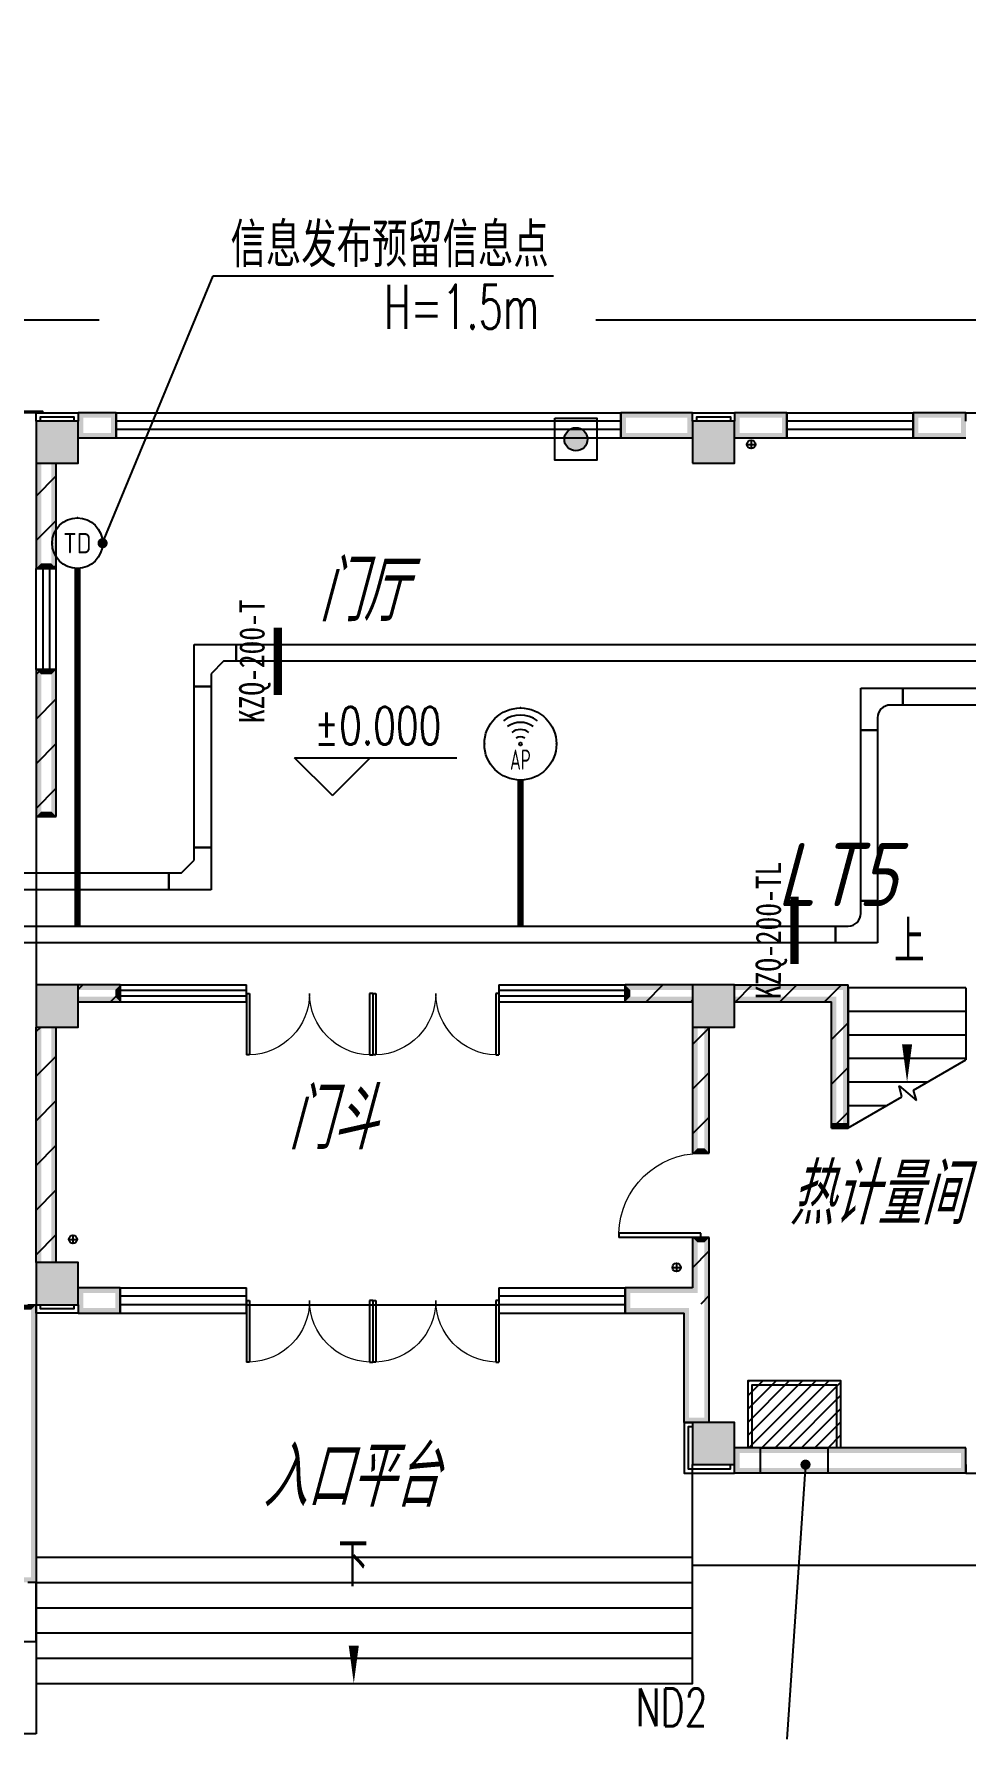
# Model space of a CAD drawing. Extents: x 1241380 to 1952554, y 1012187 to 1766051.
# Drawn here: x 1626590 to 1637665, y 1201509 to 1221721 of the extents above; entities that cross this region are included whole.
import ezdxf
from ezdxf.enums import TextEntityAlignment as Align

# ---------------------------------------------------------------- set-up
doc = ezdxf.new("R2010")
doc.units = 0
for name, color, linetype in [('1-建筑底图', 8, 'Continuous'), ('CABLETRAY_PDS', 4, 'Continuous'), ('DIM-通讯', 3, 'Continuous'), ('EQUIP-通讯', 3, 'Continuous'), ('PUB_HATCH', 8, 'Continuous'), ('WIRE-综合布线', 5, 'Continuous'), ('内网桥架', 1, 'Continuous'), ('填充', 8, 'Continuous'), ('抗震支吊架', 2, 'Continuous'), ('排水', 153, 'Continuous')]:
    doc.layers.add(name, color=color, linetype=linetype)
doc.styles.add('_TCH_DIM', font='SIMPLEX', dxfattribs={"bigfont": 'GBCBIG'})
doc.styles.add('_TEL_ATTDEF', font='GBENOR', dxfattribs={"width": 0.8, "height": 3, "bigfont": 'GBCBIG'})
doc.styles.add('_TEL_DIM', font='SIMPLEX', dxfattribs={"width": 0.8, "height": 3.5, "bigfont": 'HZTXT'})
doc.styles.add('A_DIM', font='SIMPLEX', dxfattribs={"width": 0.7, "bigfont": 'HZ'})
doc.styles.add('kzcad', font='', dxfattribs={"width": 0.8})
doc.styles.get("Standard").update_dxf_attribs({"font": 'gbeitc.shx', "bigfont": 'gbcbig.shx'})
doc.styles.get('kzcad').set_extended_font_data('SimSun')
doc.linetypes.add('JIEDI', pattern='A,1.25,-0.25,0.25,-0.25,0.625,["/",Standard,S=0.6,R=0,X=0,Y=-0.3],0.625,-0.25,0.25,-0.25', length=4)
pattern_1 = [(45, (-636285.87, -718395.4), (-265.16515, 265.16515), [])]

# ---------------------------------------------------------------- blocks, each defined once
blk = doc.blocks.new('ng')
at = {"layer": '排水'}
for p, q in [((345991, 781358), (346091, 781358)), ((346041, 781408), (346041, 781308))]:
    blk.add_line(p, q, dxfattribs=at)
blk.add_circle((346041, 781358), 50, dxfattribs=at)
blk = doc.blocks.new('雨水管')
at = {"layer": '排水'}
blk.add_blockref('ng', (645014, -122908), dxfattribs=at)
blk = doc.blocks.new('xfjyc')
at = {"layer": '填充'}
h = blk.add_hatch(color=1, dxfattribs=at)
h.dxf.hatch_style = 1
edge = h.paths.add_edge_path()
edge.add_arc((250, 250), 137, 0, 360)
blk.add_lwpolyline([(0, 500), (500, 500), (500, 0), (0, 0)], close=True)
at = {"color": 1}
blk.add_circle((250, 250), 137, dxfattribs=at)
blk = doc.blocks.new('xfjyc2')
blk.add_blockref('xfjyc', (62065, 14035))
blk = doc.blocks.new('nd2')
blk.add_lwpolyline([(0, 0), (300, 0), (300, -800), (0, -800)], close=True)
blk.add_solid([(0, -800), (300, 0), (300, -800), (0, -800)])
blk = doc.blocks.new('_FZH')
blk.add_lwpolyline([(-0.5, -0.5), (0.5, -0.5), (0.5, 0.5), (-0.5, 0.5)], close=True)
at = {"layer": 'PUB_HATCH'}
blk.add_solid([(-0.5, -0.5), (0.5, -0.5), (-0.5, 0.5), (0.5, 0.5)], dxfattribs=at)
blk = doc.blocks.new('$DorLib2D$00000001')
at = {"color": 0}
for p, q in [((0.45, 0.975), (0.5, 0.975)), ((0.45, 0), (0.45, 0.975)), ((0.5, 0), (0.5, 0.975)), ((0.5, 0), (0.45, 0))]:
    blk.add_line(p, q, dxfattribs=at)
at = {"color": 0, "lineweight": 13}
blk.add_arc((0.475, 0), 0.975, 91.4693, 180, dxfattribs=at)
blk = doc.blocks.new('$WINLIB2D$00000001')
at = {"color": 0}
for points in [[(-0.5, 0.5), (-0.5, -0.5)], [(-0.5, 0.5), (0.5, 0.5)], [(0.5, -0.5), (0.5, 0.5)], [(0.5, 0.1667), (-0.5, 0.1667)], [(0.5, -0.1667), (-0.5, -0.1667)], [(-0.5, -0.5), (0.5, -0.5)]]:
    blk.add_lwpolyline(points, dxfattribs=at)
blk = doc.blocks.new('$DorLib2D$00000002')
at = {"color": 0}
for p, q in [((-0.5, 0), (-0.5, 0.4875)), ((-0.475, 0.4875), (-0.5, 0.4875)), ((-0.475, 0), (-0.475, 0.4875)), ((0.475, 0), (0.475, 0.4875)), ((0.475, 0.4875), (0.5, 0.4875)), ((0.5, 0), (0.5, 0.4875)), ((-0.5, 0), (-0.475, 0)), ((0.5, 0), (0.475, 0))]:
    blk.add_line(p, q, dxfattribs=at)
at = {"color": 0, "lineweight": 13}
for centre, start, end in [((-0.4875, 0), 0, 88.53072), ((0.4875, 0), 91.46928, 180)]:
    blk.add_arc(centre, 0.4875, start, end, dxfattribs=at)
blk = doc.blocks.new('1-一层建筑底图')
at = {"layer": '1-建筑底图'}
for points in [[(56350, 14450), (55850, 14450), (55910, 14390), (56290, 14390)], [(55850, 14450), (55850, 13950), (55910, 14010), (55910, 14390)], [(56350, 13950), (56350, 14450), (56290, 14390), (56290, 14010)], [(56800, 14550), (56350, 14550), (56410, 14490), (56740, 14490)], [(56350, 14550), (56350, 14250), (56410, 14310), (56410, 14490)], [(56800, 14250), (56800, 14550), (56740, 14490), (56740, 14310)], [(63650, 14550), (62800, 14550), (62860, 14490), (63590, 14490)], [(62800, 14550), (62800, 14250), (62860, 14310), (62860, 14490)], [(63650, 14250), (63650, 14550), (63590, 14490), (63590, 14310)], [(64150, 14450), (63650, 14450), (63710, 14390), (64090, 14390)], [(63650, 14450), (63650, 13950), (63710, 14010), (63710, 14390)], [(64150, 13950), (64150, 14450), (64090, 14390), (64090, 14010)], [(64772, 14550), (64150, 14550), (64210, 14490), (64712, 14490)], [(64150, 14550), (64150, 14250), (64210, 14310), (64210, 14490)], [(64772, 14250), (64772, 14550), (64712, 14490), (64712, 14310)], [(66900, 14550), (66272, 14550), (66332, 14490), (66840, 14490)], [(66272, 14550), (66272, 14250), (66332, 14310), (66332, 14490)], [(66900, 14250), (66900, 14550), (66840, 14490), (66840, 14310)], [(56350, 14250), (56800, 14250), (56740, 14310), (56410, 14310)], [(62800, 14250), (63650, 14250), (63590, 14310), (62860, 14310)], [(64150, 14250), (64772, 14250), (64712, 14310), (64210, 14310)], [(66272, 14250), (66900, 14250), (66840, 14310), (66332, 14310)], [(55850, 13950), (56350, 13950), (56290, 14010), (55910, 14010)], [(55910, 13950), (55850, 13950), (55850, 12700), (55910, 12760)], [(56090, 13950), (56030, 13950), (56030, 12760), (56090, 12700)], [(63650, 13950), (64150, 13950), (64090, 14010), (63710, 14010)], [(55850, 12700), (56090, 12700), (56030, 12760), (55910, 12760)], [(56090, 11500), (55850, 11500), (55910, 11440), (56030, 11440)], [(55850, 11500), (55850, 9750), (55910, 9810), (55910, 11440)], [(56090, 9750), (56090, 11500), (56030, 11440), (56030, 9810)], [(55850, 9750), (56090, 9750), (56030, 9810), (55910, 9810)], [(56350, 7750), (55850, 7750), (55910, 7690), (56290, 7690)], [(55850, 7750), (55850, 7250), (55910, 7310), (55910, 7690)], [(56350, 7250), (56350, 7750), (56290, 7690), (56290, 7310)], [(56350, 7750), (56350, 7690), (56790, 7690), (56850, 7750)], [(56850, 7550), (56850, 7750), (56790, 7690), (56790, 7610)], [(63650, 7690), (63650, 7750), (62850, 7750), (62910, 7690)], [(62850, 7750), (62850, 7550), (62910, 7610), (62910, 7690)], [(64150, 7750), (63650, 7750), (63710, 7690), (64090, 7690)], [(63650, 7750), (63650, 7250), (63710, 7310), (63710, 7690)], [(64150, 7250), (64150, 7750), (64090, 7690), (64090, 7310)], [(64150, 7750), (64150, 7690), (65440, 7690), (65500, 7750)], [(65500, 6048), (65500, 7750), (65440, 7690), (65440, 6048)], [(56350, 7610), (56350, 7550), (56850, 7550), (56790, 7610)], [(63650, 7550), (63650, 7610), (62910, 7610), (62850, 7550)], [(64150, 7610), (64150, 7550), (65300, 7550), (65360, 7610)], [(65300, 6048), (65300, 7550), (65360, 7610), (65360, 6048)], [(55850, 7250), (56350, 7250), (56290, 7310), (55910, 7310)], [(63650, 7250), (64150, 7250), (64090, 7310), (63710, 7310)], [(55910, 7250), (55850, 7250), (55850, 4450), (55910, 4450)], [(56090, 7250), (56030, 7250), (56030, 4450), (56090, 4450)], [(63710, 7250), (63650, 7250), (63650, 5750), (63710, 5810)], [(63850, 7250), (63790, 7250), (63790, 5810), (63850, 5750)], [(65300, 6048), (65500, 6048), (65500, 6108), (65300, 6108)], [(63650, 5750), (63850, 5750), (63790, 5810), (63710, 5810)], [(63850, 4750), (63650, 4750), (63710, 4690), (63790, 4690)], [(63650, 4750), (63650, 4150), (63710, 4090), (63710, 4690)], [(63850, 3950), (63850, 4750), (63790, 4690), (63790, 3950)], [(56350, 4450), (55850, 4450), (55910, 4390), (56290, 4390)], [(55850, 4450), (55850, 3950), (55910, 4010), (55910, 4390)], [(56350, 3950), (56350, 4450), (56290, 4390), (56290, 4010)], [(56850, 4150), (56350, 4150), (56410, 4090), (56790, 4090)], [(56350, 4150), (56350, 3850), (56410, 3910), (56410, 4090)], [(56850, 3850), (56850, 4150), (56790, 4090), (56790, 3910)], [(63650, 4150), (62850, 4150), (62910, 4090), (63710, 4090)], [(62850, 4150), (62850, 3850), (62910, 3910), (62910, 4090)], [(55690, 3950), (55690, 3890), (55790, 3890), (55850, 3950)], [(55850, 3950), (55790, 3890), (55790, 650), (55850, 650)], [(55850, 3950), (56350, 3950), (56290, 4010), (55910, 4010)], [(56350, 3850), (56850, 3850), (56790, 3910), (56410, 3910)], [(62850, 3850), (63550, 3850), (63610, 3910), (62910, 3910)], [(63550, 2550), (63610, 2550), (63610, 3910), (63550, 3850)], [(63850, 2550), (63850, 3950), (63790, 3950), (63790, 2550)], [(63550, 2550), (63850, 2550), (63850, 2610), (63550, 2610)], [(64150, 2550), (63650, 2550), (63710, 2490), (64090, 2490)], [(63650, 2550), (63650, 2050), (63710, 2110), (63710, 2490)], [(64150, 2050), (64150, 2550), (64090, 2490), (64090, 2110)], [(66900, 2250), (64150, 2250), (64150, 2190), (66900, 2190)], [(64150, 1950), (64150, 2250), (64210, 2250), (64210, 1950)], [(66900, 1950), (66900, 2250), (66840, 2250), (66840, 1950)], [(63650, 2050), (64150, 2050), (64090, 2110), (63710, 2110)], [(66900, 1950), (64150, 1950), (64150, 2010), (66900, 2010)], [(55850, 650), (55850, 710), (55550, 710), (55550, 650)]]:
    blk.add_hatch(color=8, dxfattribs=at).paths.add_polyline_path(points)
h = blk.add_hatch(dxfattribs=at)
h.set_pattern_fill('普通砖', color=8, scale=150, style=0)
h.set_pattern_definition(pattern_1)
h.paths.add_polyline_path([(56090, 13950), (55850, 13950), (55850, 12700), (56090, 12700)])
h = blk.add_hatch(dxfattribs=at)
h.set_pattern_fill('普通砖', color=8, scale=150, style=0)
h.set_pattern_definition(pattern_1)
h.paths.add_polyline_path([(56090, 9750), (56090, 11500), (55850, 11500), (55850, 9750)])
h = blk.add_hatch(dxfattribs=at)
h.set_pattern_fill('普通砖', color=8, scale=150, style=0)
h.set_pattern_definition(pattern_1)
h.paths.add_polyline_path([(56350, 7750), (56350, 7550), (56850, 7550), (56850, 7750)])
h = blk.add_hatch(dxfattribs=at)
h.set_pattern_fill('普通砖', color=8, scale=150, style=0)
h.set_pattern_definition(pattern_1)
h.paths.add_polyline_path([(63650, 7550), (63650, 7750), (62850, 7750), (62850, 7550)])
h = blk.add_hatch(dxfattribs=at)
h.set_pattern_fill('普通砖', color=8, scale=150, style=0)
h.set_pattern_definition(pattern_1)
h.paths.add_polyline_path([(64150, 7750), (64150, 7550), (65300, 7550), (65500, 7750)])
h = blk.add_hatch(dxfattribs=at)
h.set_pattern_fill('普通砖', color=8, scale=150, style=0)
h.set_pattern_definition(pattern_1)
h.paths.add_polyline_path([(65300, 6048), (65500, 6048), (65500, 7750), (65300, 7550)])
h = blk.add_hatch(dxfattribs=at)
h.set_pattern_fill('普通砖', color=8, scale=150, style=0)
h.set_pattern_definition(pattern_1)
h.paths.add_polyline_path([(56090, 7250), (55850, 7250), (55850, 4450), (56090, 4450)])
h = blk.add_hatch(dxfattribs=at)
h.set_pattern_fill('普通砖', color=8, scale=150, style=0)
h.set_pattern_definition(pattern_1)
h.paths.add_polyline_path([(63850, 7250), (63650, 7250), (63650, 5750), (63850, 5750)])
h = blk.add_hatch(dxfattribs=at)
h.set_pattern_fill('普通砖', color=8, scale=150, style=0)
h.set_pattern_definition(pattern_1)
h.paths.add_polyline_path([(63790, 3950), (63850, 3950), (63850, 4750), (63650, 4750), (63650, 4150), (63710, 4090), (63683, 3983)])
h = blk.add_hatch(dxfattribs=at)
h.set_pattern_fill('ANSI31', color=8, scale=70)
h.set_pattern_definition([(45, (-636285.87, -718664.66), (-78.577241, 78.577241), [])])
h.paths.add_polyline_path([(64460, 2250), (64310, 2250), (64310, 3050), (65410, 3050), (65410, 2250)])
at = {"layer": '1-建筑底图', "color": 8}
for p, q in [((56800, 14550), (56350, 14550)), ((56350, 14550), (56350, 14450)), ((56800, 14250), (56800, 14550)), ((63650, 14550), (62800, 14550)), ((62800, 14550), (62800, 14250)), ((63650, 14450), (63650, 14550)), ((64772, 14550), (64150, 14550)), ((64150, 14550), (64150, 14450)), ((64772, 14250), (64772, 14550)), ((66900, 14550), (66272, 14550)), ((66272, 14550), (66272, 14250)), ((66900, 14450), (66900, 14550)), ((56350, 14250), (56800, 14250)), ((62800, 14250), (63650, 14250)), ((64150, 14250), (64772, 14250)), ((66272, 14250), (66900, 14250)), ((55850, 13950), (55850, 12700)), ((56090, 12700), (56090, 13950)), ((55850, 12700), (56090, 12700)), ((56090, 11500), (55850, 11500)), ((55850, 11500), (55850, 9750)), ((56090, 9750), (56090, 11500)), ((59371, 10000), (58921, 10450)), ((58921, 10450), (60849, 10450)), ((59371, 10000), (59821, 10450)), ((55850, 9750), (55850, 7750)), ((55850, 9750), (56090, 9750)), ((56850, 7750), (56350, 7750)), ((56850, 7550), (56850, 7750)), ((63650, 7750), (62850, 7750)), ((62850, 7750), (62850, 7550)), ((64150, 7750), (65500, 7750)), ((65500, 6048), (65500, 7750)), ((65500, 7715), (65500, 6051)), ((66900, 7715), (65500, 7715)), ((66900, 7715), (66900, 6859)), ((56350, 7550), (56850, 7550)), ((62850, 7550), (63650, 7550)), ((64150, 7550), (65300, 7550)), ((65300, 6048), (65300, 7550)), ((66900, 7435), (65500, 7435)), ((55850, 4450), (55850, 7250)), ((56090, 4450), (56090, 7250)), ((63650, 7250), (63650, 5750)), ((63850, 5750), (63850, 7250)), ((66900, 7155), (65500, 7155)), ((66900, 6875), (65500, 6875)), ((66278, 6500), (66900, 6859)), ((66442, 6595), (65500, 6595)), ((66139, 6420), (66104, 6550)), ((66104, 6550), (66310, 6378)), ((66310, 6378), (66278, 6500)), ((65500, 6051), (66139, 6420)), ((65957, 6315), (65500, 6315)), ((65300, 6048), (65500, 6048)), ((63650, 5750), (63850, 5750)), ((63850, 4750), (63650, 4750)), ((63650, 4750), (63650, 4150)), ((63850, 3950), (63850, 4750)), ((56850, 4150), (56350, 4150)), ((56850, 3850), (56850, 4150)), ((63650, 4150), (62850, 4150)), ((62850, 4150), (62850, 3850)), ((55750, 3950), (55850, 3950)), ((55850, 3950), (55850, 650)), ((56350, 3950), (56350, 3850)), ((56350, 3850), (56850, 3850)), ((58350, 3950), (61350, 3950)), ((62850, 3850), (63550, 3850)), ((63550, 2550), (63550, 3850)), ((63850, 2550), (63850, 3950)), ((63550, 2550), (63650, 2550)), ((66900, 2250), (64150, 2250)), ((64150, 1950), (64150, 2250)), ((66900, 1950), (66900, 2250)), ((64993, 2050), (64770, -1214)), ((66900, 1950), (64150, 1950)), ((55850, 650), (55750, 650)), ((55850, -550), (55850, -1150))]:
    blk.add_line(p, q, dxfattribs=at)
for points in [[(100700, 19050), (100700, 15650), (62500, 15650)], [(106900, 19050), (106900, 15650), (110450, 15650), (110450, 13350), (111050, 13350), (111050, 3150), (110450, 3150), (110450, 850), (63650, 850)], [(55850, -1150), (-1150, -1150), (-1150, 1150), (-1750, 1150), (-1750, 11350), (-1150, 11350), (-1150, 13650), (8600, 13650), (8600, 18950)], [(56600, 15650), (26100, 15650), (26100, 13650), (15000, 13650), (15000, 18950)], [(55850, 14450), (55850, 14550), (56350, 14550), (56350, 14450)], [(55900, 14450), (55900, 14500), (56300, 14500), (56300, 14450)], [(63650, 14450), (63650, 14550), (64150, 14550), (64150, 14450)], [(63700, 14450), (63700, 14500), (64100, 14500), (64100, 14450)], [(66900, 14450), (66900, 14550), (67400, 14550), (67400, 14450)], [(55850, 3950), (55850, 50), (63650, 50), (63650, 2050)], [(56350, 3950), (56350, 3850), (55850, 3850), (55850, 3950)], [(56300, 3950), (56300, 3900), (55900, 3900), (55900, 3950)], [(64460, 2250), (64360, 2250), (64360, 3000), (65360, 3000), (65360, 2250), (64460, 2250)], [(63650, 2550), (63550, 2550), (63550, 1950), (64150, 1950), (64150, 2050)], [(63650, 2500), (63600, 2500), (63600, 2000), (64100, 2000), (64100, 2050)], [(66900, 2050), (66900, 1950), (67400, 1950), (67400, 2050)], [(55850, 950), (63650, 950)], [(55250, 50), (55250, -50), (55850, -50), (55850, 650), (55750, 650)], [(55850, 650), (63650, 650)], [(55850, 350), (63650, 350)], [(55850, 50), (55850, -250), (63650, -250), (63650, 50)], [(55850, 50), (63650, 50)], [(55850, -250), (55850, -550), (63650, -550), (63650, -250)]]:
    blk.add_lwpolyline(points, dxfattribs=at)
for points in [[(55675, 14570), (55925, 14570), (55925, 14550), (55675, 14550)], [(64460, 2250), (64310, 2250), (64310, 3050), (65410, 3050), (65410, 2250)]]:
    blk.add_lwpolyline(points, close=True, dxfattribs=at)
for points in [[(66200, 7855, 0, 0, 0), (66200, 6595, 0, 120, 0), (66200, 7045, 0, 0, 0)], [(59625, 447, 0, 0, 0), (59625, -550, 0, 120, 0), (59625, -100, 0, 0, 0)]]:
    blk.add_lwpolyline(points, format="xyseb", dxfattribs=at)
at = {"layer": '1-建筑底图', "color": 8, "const_width": 60}
blk.add_lwpolyline([(64995, 2080, 1), (64991, 2020, 1)], format="xyb", close=True, dxfattribs=at)
at = {"layer": '1-建筑底图', "color": 8}
for name, p in [('雨水管', (-926708, -644277)), ('xfjyc2', (-50, -50)), ('ng', (-289753, -776631)), ('ng', (-282580, -776964))]:
    blk.add_blockref(name, p, dxfattribs=at)
for name, p, xscale, yscale, zscale, rotation in [('_FZH', (56100, 14200), 499.9999997857958, 499.9999997857958, 499.9999997857958, 1.768912274085338e-08), ('$WINLIB2D$00000001', (55970, 12100), 1200, 240, 1200, 90), ('_FZH', (56100, 7500), 500.0007194943028, 499.9999999977881, 499.9999999977881, 1.283326665329479e-08), ('_FZH', (63900, 7500), 499.9999998849817, 499.9999998849817, 499.9999998849817, 359.9999999959312), ('$DorLib2D$00000001', (63750, 5250), -1000, 1000, -1000, 90), ('_FZH', (56100, 4200), 500.0007194943028, 499.9999999977881, 499.9999999977881, 1.283326665329479e-08), ('_FZH', (63900, 2300), 500.0000000566943, 500.0000000566943, 500.0000000566943, 359.9999999969184)]:
    blk.add_blockref(name, p, dxfattribs=dict(at, xscale=xscale, yscale=yscale, zscale=zscale, rotation=rotation))
for name, p, xscale, yscale, zscale in [('$WINLIB2D$00000001', (59800, 14400), 6000, 300, 6000), ('_FZH', (63900, 14200), 499.9999996948754, 499.9999996948754, 499.9999996948754), ('$WINLIB2D$00000001', (65522, 14400), 1500, 300, 1500), ('$WINLIB2D$00000001', (57600, 7650), 1500, 200, 1500), ('$WINLIB2D$00000001', (62100, 7650), 1500, 200, 1500), ('$DorLib2D$00000002', (59100, 7650), 1500, -1500, 1500), ('$DorLib2D$00000002', (60600, 7650), 1500, -1500, 1500), ('$WINLIB2D$00000001', (57600, 4000), 1500, 300, 1500), ('$WINLIB2D$00000001', (62100, 4000), 1500, 300, 1500), ('$DorLib2D$00000002', (59100, 4000), 1500, -1500, 1500), ('$DorLib2D$00000002', (60600, 4000), 1500, -1500, 1500)]:
    blk.add_blockref(name, p, dxfattribs=dict(at, xscale=xscale, yscale=yscale, zscale=zscale))
at = {"layer": '1-建筑底图', "color": 8, "rotation": 90}
blk.add_blockref('nd2', (64460, 1950), dxfattribs=at)
at = {"layer": '1-建筑底图', "color": 8}
for s, height, p in [('门厅', 723.4, (59205, 12071)), ('LT5', 750, (64652, 8687)), ('门斗', 723.4, (58841, 5798)), ('热计量间', 723.4, (64796, 4904)), ('入口平台', 723.4, (58539, 1548))]:
    blk.add_text(s, height=height, dxfattribs=at).set_placement(p)
for s, height, style, width, p in [('%%P0.000', 446.2, '_TCH_DIM', 0.705882, (59154, 10607)), ('下', 525, 'A_DIM', 0.7, (59443, 604)), ('ND2', 446.2, '_TCH_DIM', 0.705882, (62976, -1057))]:
    blk.add_text(s, height=height, dxfattribs=dict(at, style=style, width=width)).set_placement(p)
at = {"layer": '1-建筑底图', "color": 8, "style": '_TCH_DIM'}
blk.add_text('上', height=506, dxfattribs=at).set_placement((66044, 8012))
blk = doc.blocks.new('$equip_U$00000076(win7-PC-wzy)')
blk.add_circle((0, 0.5), 0.5)
for p in [(0, 0.999), (-0.5, 0.5), (0.5, 0.5)]:
    blk.add_point(p)
at = {"color": 7, "style": '_TEL_DIM'}
blk.add_attdef('$TEXT$', text='', height=0.4, dxfattribs=at).set_placement((0, 0.5), align=Align.MIDDLE_CENTER)
at = {"color": 7, "style": '_TEL_DIM', "flags": 1}
for tag in ['A', 'REMARK']:
    blk.add_attdef(tag, text='', height=0.00002, dxfattribs=at).set_placement((0, 0), align=Align.MIDDLE_CENTER)
blk = doc.blocks.new('$equip_U$00000091(win7-PC-wzy)')
for radius in [0.714, 0.0272]:
    blk.add_circle((0, 0), radius)
for radius in [0.571, 0.428, 0.285, 0.143]:
    blk.add_arc((0, 0), radius, 53.7049, 126.2951)
for p in [(0, 0.714), (-0.714, 0), (0.714, 0), (0, -0.714)]:
    blk.add_point(p)
at = {"color": 7, "style": '_TEL_DIM', "flags": 1}
for tag in ['A', 'REMARK']:
    blk.add_attdef(tag, text='', height=0.00002, dxfattribs=at).set_placement((0, 0), align=Align.MIDDLE_CENTER)
at = {"color": 7, "style": '_TEL_DIM', "width": 0.7}
blk.add_attdef('$TEXT$', text='', height=0.4, dxfattribs=at).set_placement((0, -0.31), align=Align.MIDDLE_CENTER)
blk = doc.blocks.new('A$C4A9128F6')
at = {"layer": '内网桥架'}
for p, q in [((-9171.5, -72900.1), (-9171.5, -72400.1)), ((-9171.5, -72400.1), (-8671.5, -72400.1)), ((-8671.5, -72600.1), (-8671.5, -72400.1)), ((-8671.5, -72400.1), (36372.8, -72400.1)), ((-8671.5, -72400.1), (-8671.5, -72600.1)), ((-8821.5, -72600.1), (-8971.5, -72750.1)), ((-8971.5, -72750.1), (-8971.5, -72900.1)), ((-8671.5, -72600.1), (-8821.5, -72600.1)), ((36372.8, -72600.1), (-8671.5, -72600.1)), ((-8971.5, -72900.1), (-9171.5, -72900.1)), ((-9171.5, -74814.7), (-9171.5, -72900.1)), ((-9171.5, -72900.1), (-8971.5, -72900.1)), ((-8971.5, -72900.1), (-8971.5, -74814.7)), ((-9321.5, -75114.7), (-9171.5, -74964.7)), ((-8971.5, -74814.7), (-9171.5, -74814.7)), ((-9171.5, -74964.7), (-9171.5, -74814.7)), ((-9171.5, -74814.7), (-8971.5, -74814.7)), ((-8971.5, -74814.7), (-8971.5, -75314.7)), ((-36779.1, -75114.7), (-9471.5, -75114.7)), ((-9471.5, -75114.7), (-9471.5, -75314.7)), ((-9471.5, -75314.7), (-9471.5, -75114.7)), ((-9471.5, -75114.7), (-9321.5, -75114.7)), ((-9471.5, -75314.7), (-36779.1, -75314.7)), ((-8971.5, -75314.7), (-9471.5, -75314.7))]:
    blk.add_line(p, q, dxfattribs=at)

msp = doc.modelspace()

# ---------------------------------------------------------------- linework, layer by layer
at = {"layer": 'CABLETRAY_PDS'}
for p, q in [((1636414.9, 1213447.3), (1636414.9, 1213947.3)), ((1636414.9, 1213947.3), (1636914.9, 1213947.3)), ((1636914.9, 1213947.3), (1674399.2, 1213948.2)), ((1636914.9, 1213747.3), (1636914.9, 1213947.3)), ((1636914.9, 1213947.3), (1636914.9, 1213747.3)), ((1636614.9, 1213597.3), (1636614.9, 1213447.3)), ((1636914.9, 1213747.3), (1636764.9, 1213747.3)), ((1674399.2, 1213748.2), (1636914.9, 1213747.3)), ((1636414.9, 1213447.3), (1636614.9, 1213447.3)), ((1636415, 1211421.2), (1636414.9, 1213447.3)), ((1636614.9, 1213447.3), (1636414.9, 1213447.3)), ((1636614.9, 1213447.3), (1636615, 1211421.2)), ((1636415, 1211271.2), (1636415, 1211421.2)), ((1636415, 1211421.2), (1636615, 1211421.2)), ((1636615, 1211421.2), (1636415, 1211421.2)), ((1636615, 1211421.2), (1636615, 1210921.2)), ((1604314.7, 1211120.3), (1636115, 1211121.2)), ((1636115, 1211121.2), (1636115, 1210921.2)), ((1636115, 1210921.2), (1636115, 1211121.2)), ((1636115, 1211121.2), (1636265, 1211121.2)), ((1636115, 1210921.2), (1604314.7, 1210920.3)), ((1636615, 1210921.2), (1636115, 1210921.2))]:
    msp.add_line(p, q, dxfattribs=at)
for centre, start, end in [((1636764.9, 1213597.3), 90.00143, 180), ((1636265, 1211271.2), 270.00158, 0.00158)]:
    msp.add_arc(centre, 150, start, end, dxfattribs=at)
at = {"layer": 'DIM-通讯'}
for p, q in [((1627404.7, 1215670.8), (1628720.3, 1218847.4)), ((1628720.3, 1218847.4), (1632764.1, 1218847.4))]:
    msp.add_line(p, q, dxfattribs=at)
at = {"layer": 'DIM-通讯', "const_width": 60}
msp.add_lwpolyline([(1627393.2, 1215643.1, 1), (1627416.2, 1215698.6, 1)], format="xyb", close=True, dxfattribs=at)
at = {"layer": 'WIRE-综合布线', "linetype": 'Continuous', "const_width": 75}
for points in [[(1627105.1, 1211120.9), (1627105, 1215371.1)], [(1632369.9, 1211121.1), (1632369.9, 1212856.3)]]:
    msp.add_lwpolyline(points, dxfattribs=at)
at = {"layer": '抗震支吊架', "color": 2, "const_width": 100}
for points in [[(1629488.1, 1213866.8), (1629488.1, 1214666.8)], [(1635625.9, 1210668.7), (1635625.9, 1211468.7)]]:
    msp.add_lwpolyline(points, dxfattribs=at)

# ---------------------------------------------------------------- block references
at = {"layer": '1-建筑底图', "linetype": 'JIEDI'}
msp.add_blockref('1-一层建筑底图', (1570765, 1202671.1), dxfattribs=at)
at = {"layer": '1-建筑底图', "color": 3}
msp.add_blockref('A$C4A9128F6', (1637664.8, 1286867.8), dxfattribs=at)
at = {"layer": 'EQUIP-通讯', "linetype": 'JIEDI'}
ref = msp.add_blockref('$equip_U$00000076(win7-PC-wzy)', (1627105, 1215371.1), dxfattribs=dict(at, xscale=600, yscale=600, zscale=600))
ref.add_attrib('$TEXT$', 'TD', dxfattribs={"layer": '0', "color": 7, "height": 240, "style": '_TEL_ATTDEF'}).set_placement((1627105, 1215670.8), align=Align.MIDDLE_CENTER)
ref = msp.add_blockref('$equip_U$00000091(win7-PC-wzy)', (1632369.9, 1213284.5), dxfattribs=dict(at, xscale=600, yscale=600, zscale=600))
ref.add_attrib('$TEXT$', 'AP', dxfattribs={"layer": '0', "color": 7, "height": 240, "style": '_TEL_ATTDEF', "width": 0.7}).set_placement((1632369.9, 1213098.3), align=Align.MIDDLE_CENTER)

# ---------------------------------------------------------------- texts
at = {"layer": 'DIM-通讯', "color": 7, "style": '_TEL_DIM'}
for s, width, p in [('信息发布预留信息点', 0.8, (1628925.8, 1218952.4)), ('H=1.5m', 0.64, (1630750.6, 1218217.4))]:
    msp.add_text(s, height=525, dxfattribs=dict(at, width=width)).set_placement(p)
at = {"layer": '抗震支吊架', "color": 2, "style": 'kzcad', "width": 0.8}
for s, p in [('KZQ-200-T', (1629328.1, 1214266.8)), ('KZQ-200-TL', (1635465.9, 1211068.7))]:
    msp.add_text(s, height=300, rotation=89.88539, dxfattribs=at).set_placement(p, align=Align.CENTER)

doc.saveas('drawing.dxf')
